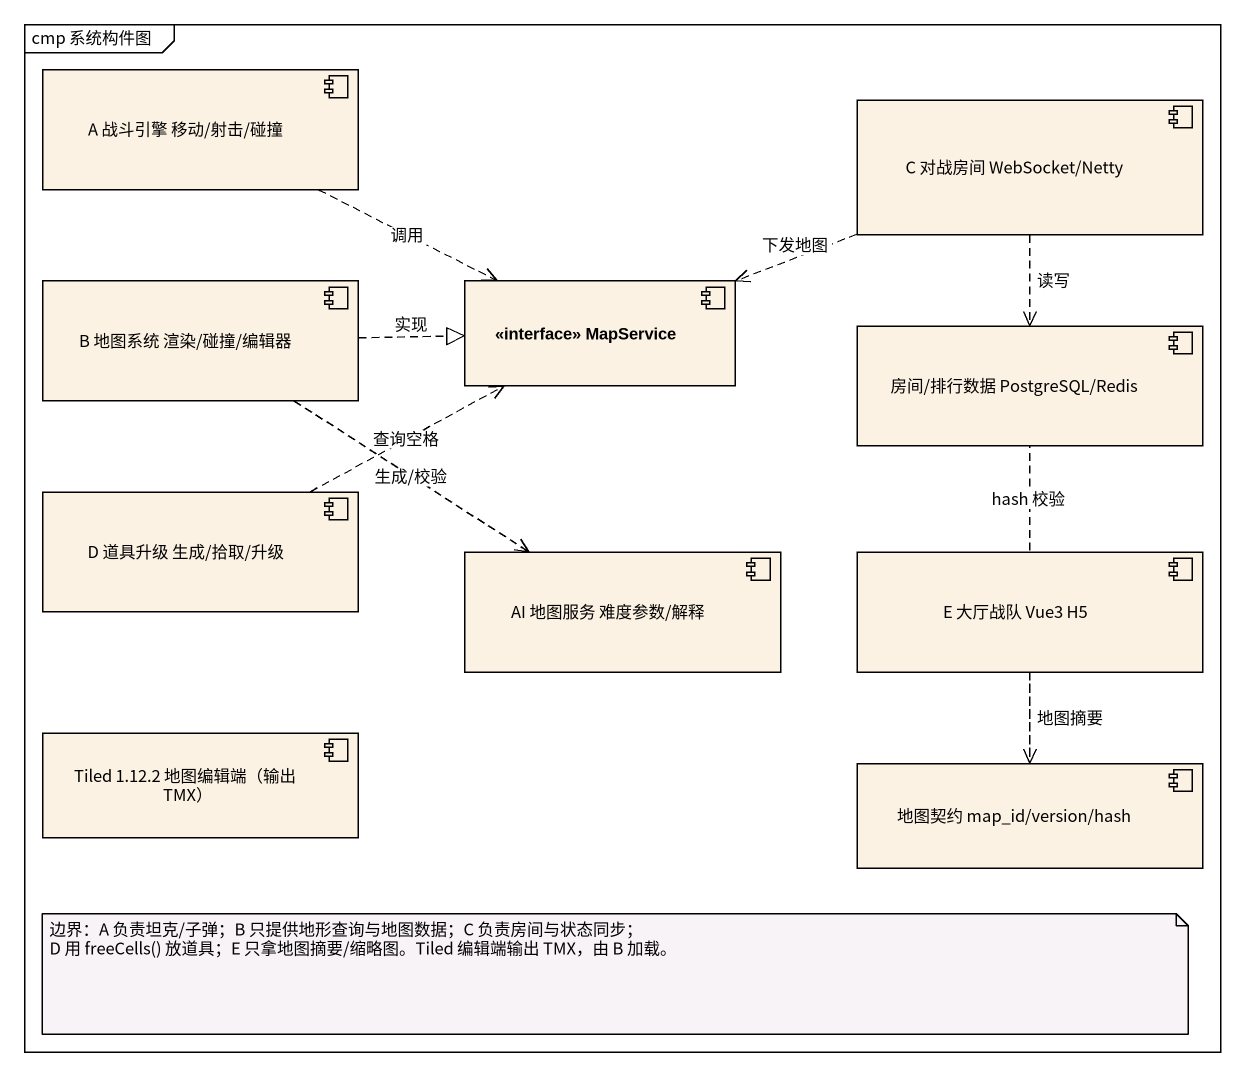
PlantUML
@startuml
mainframe cmp 系统构件图
component "A 战斗引擎 移动/射击/碰撞" as A_战斗引擎_移动_射击_碰撞
component "C 对战房间 WebSocket/Netty" as C_对战房间_WebSocket_Netty
component "B 地图系统 渲染/碰撞/编辑器" as B_地图系统_渲染_碰撞_编辑器
component "<<interface>> MapService" as interface_MapService
component "房间/排行数据 PostgreSQL/Redis" as 房间_排行数据_PostgreSQL_Redis
component "D 道具升级 生成/拾取/升级" as D_道具升级_生成_拾取_升级
component "AI 地图服务 难度参数/解释" as AI_地图服务_难度参数_解释
component "E 大厅战队 Vue3 H5" as E_大厅战队_Vue3_H5
component "Tiled 1.12.2 地图编辑端（输出 TMX）" as Tiled_1_12_2_地图编辑端_输出_TMX
component "地图契约 map_id/version/hash" as 地图契约_map_id_version_hash
A_战斗引擎_移动_射击_碰撞 .right.> interface_MapService : 调用
C_对战房间_WebSocket_Netty .left.> interface_MapService : 下发地图
C_对战房间_WebSocket_Netty ..> 房间_排行数据_PostgreSQL_Redis : 读写
C_对战房间_WebSocket_Netty ..> 地图契约_map_id_version_hash : hash 校验
B_地图系统_渲染_碰撞_编辑器 .right.|> interface_MapService : 实现
B_地图系统_渲染_碰撞_编辑器 ..> AI_地图服务_难度参数_解释 : 生成/校验
D_道具升级_生成_拾取_升级 .right.> interface_MapService : 查询空格
E_大厅战队_Vue3_H5 ..> 地图契约_map_id_version_hash : 地图摘要
note as N1
  边界：A 负责坦克/子弹；B 只提供地形查询与地图数据；C 负责房间与状态同步；
  D 用 freeCells() 放道具；E 只拿地图摘要/缩略图。Tiled 编辑端输出 TMX，由 B 加载。
end note
@enduml
